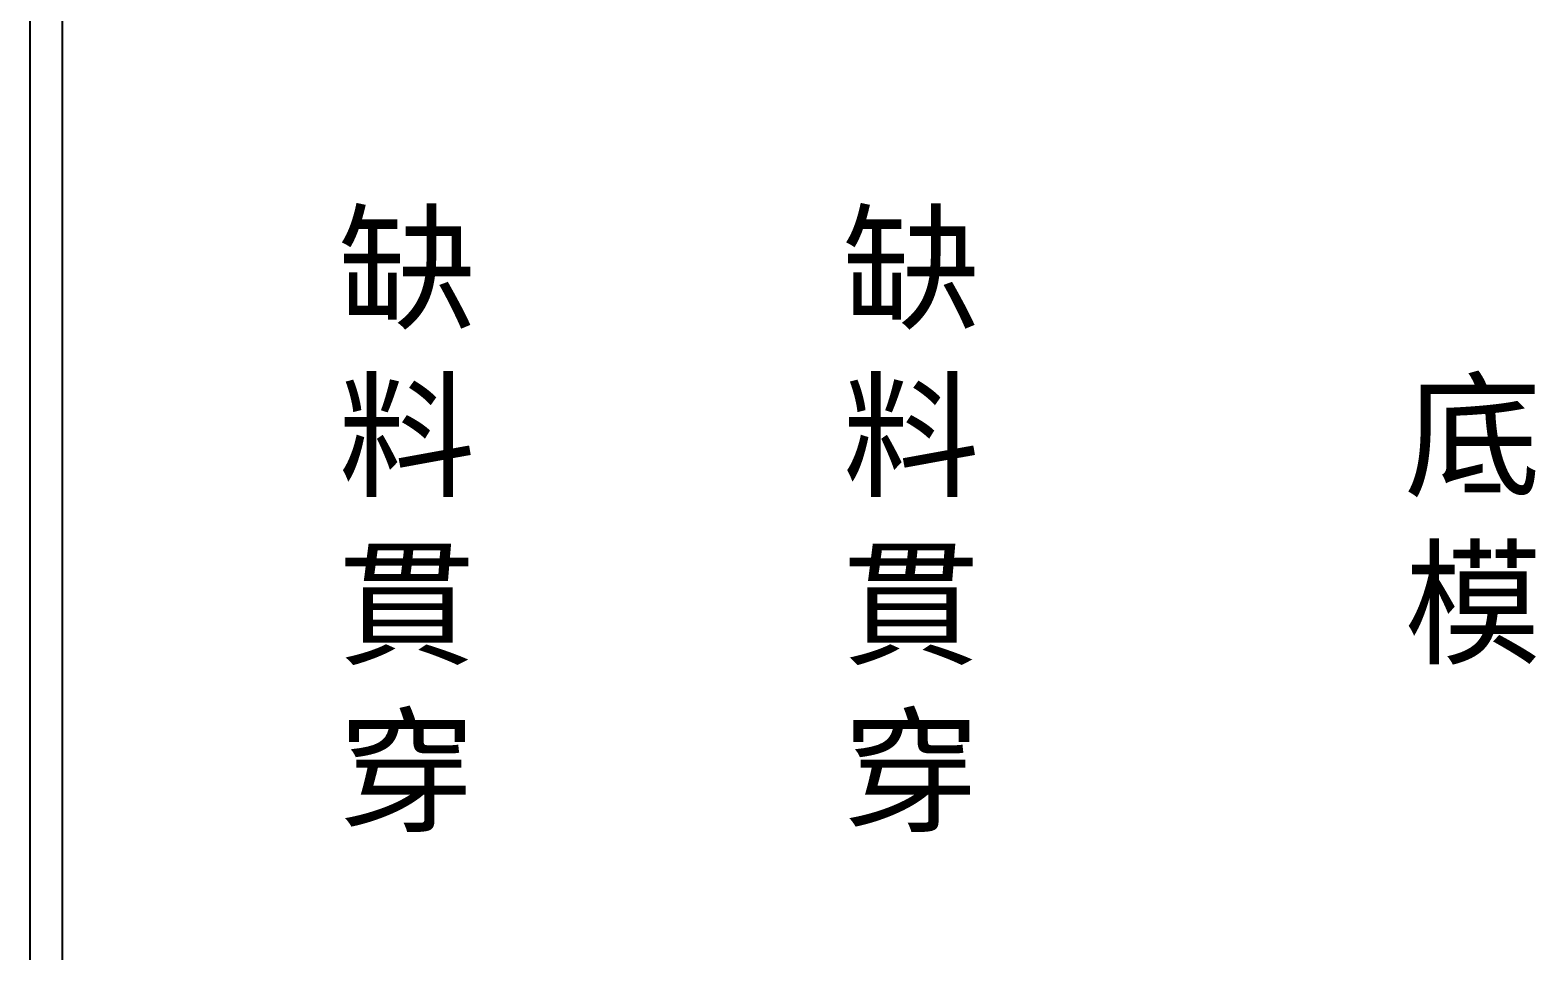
# Model space of a CAD drawing. Extents: x 627 to 914, y 3 to 207.
# Drawn here: x 627.2 to 685.6, y 61.3 to 97 of the extents above; entities that cross this region are included whole.
import ezdxf

# ---------------------------------------------------------------- set-up
doc = ezdxf.new("R2010")
doc.units = 0
doc.layers.add('圖框層', color=7, linetype='CONTINUOUS')
doc.layers.add('標尺寸層', color=3, linetype='CONTINUOUS')
doc.styles.add('CNS', font='romanc.shx', dxfattribs={"bigfont": 'chineset.shx'})

msp = doc.modelspace()

# ---------------------------------------------------------------- linework, layer by layer
at = {"layer": '圖框層', "color": 7}
for p, q in [((627.197, 3), (627.197, 206.969)), ((628.447, 4.25), (628.447, 205.719))]:
    msp.add_line(p, q, dxfattribs=at)

# ---------------------------------------------------------------- texts
at = {"layer": '標尺寸層', "color": 7, "char_height": 3.9, "width": 3.29856, "attachment_point": 5, "style": 'CNS'}
for s, insert in [('{\\fDFKai-SB|b0|i0|c136|p65;缺料貫穿}', (641.811, 77.809)), ('{\\fDFKai-SB|b0|i0|c136|p65;缺料貫穿}', (661.371, 77.809)), ('{\\fDFKai-SB|b0|i0|c136|p65;底模}', (683.157, 77.809))]:
    msp.add_mtext(s, dxfattribs=dict(at, insert=insert))

doc.saveas('drawing.dxf')
